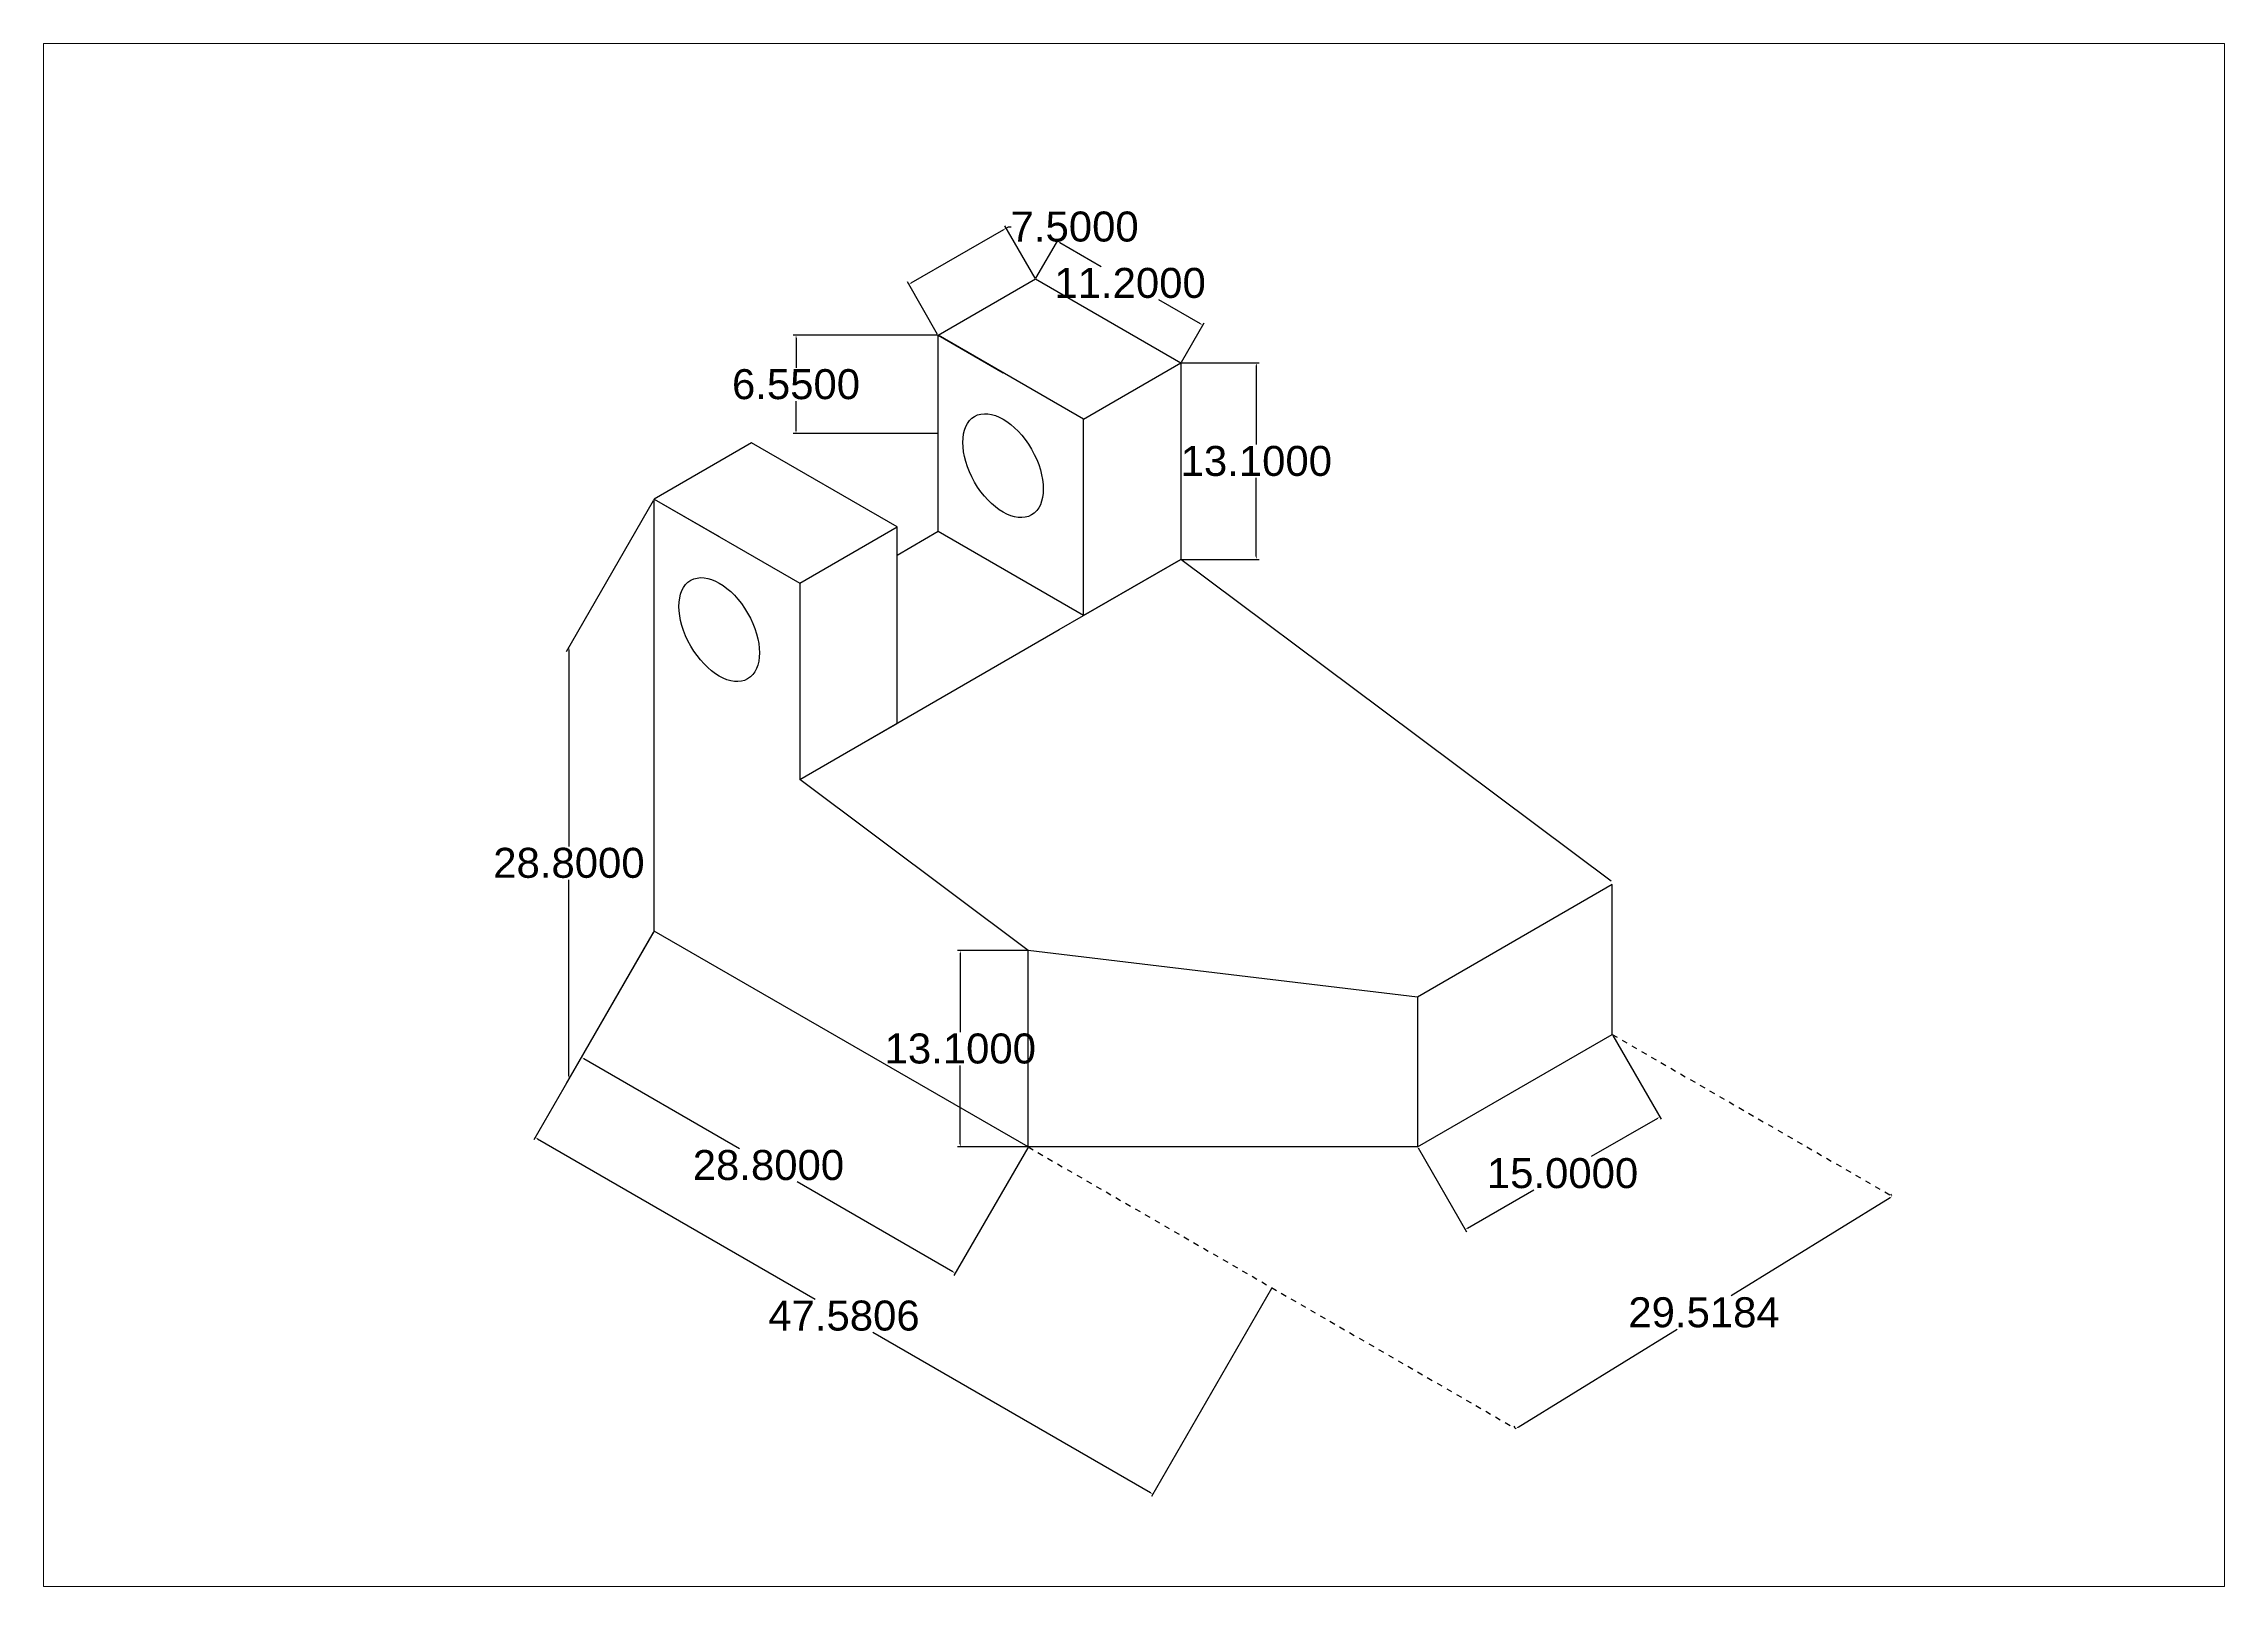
# Paper-space layout 'Layout5' of a CAD drawing. Header units: millimetres. Extents: x 30 to 267, y 21 to 189.
# The model-space entities are those that its viewports show. They can reach past a viewport. Long polylines and large blocks are cut down to what shows.
import ezdxf

# ---------------------------------------------------------------- set-up
doc = ezdxf.new("R2010")
doc.units = ezdxf.units.MM
doc.linetypes.add('JIS_02_1.0', pattern=[2, 1, -1])
doc.styles.get("Standard").update_dxf_attribs({"font": 'arial.ttf', "height": 2})
doc.dimstyles.get("Standard").update_dxf_attribs({"dimtxt": 0.18, "dimasz": 0.18, "dimexe": 0.18, "dimexo": 0.0625, "dimgap": 0.09, "dimtad": 0, "dimtih": 1, "dimtoh": 1, "dimdec": 4, "dimzin": 0, "dimdsep": 46, "dimtxsty": 'Standard', "dimcen": 0.09, "dimadec": 0, "dimazin": 0, "dimtfac": 1, "dimtdec": 4, "dimtofl": 0, "dimtmove": 0, "dimatfit": 3, "dimfxl": 1, "dimtolj": 1, "dimtzin": 0, "dimarcsym": 0})

# ---------------------------------------------------------------- blocks, each defined once
blk = doc.blocks.new('*D6')
at = {"color": 0, "lineweight": -2, "transparency": 16777216}
for p, q in [((2509.85, 2249.14), (2511.37, 2251.77)), ((2511.43, 2251.52), (2514.2, 2249.92)), ((2520.82, 2246.1), (2518.05, 2247.7)), ((2519.55, 2243.54), (2521.07, 2246.17))]:
    blk.add_line(p, q, dxfattribs=at)
at = {"color": 0, "transparency": 16777216}
for points in [[(2511.45, 2251.55), (2511.42, 2251.5), (2511.28, 2251.61)], [(2520.83, 2246.13), (2520.8, 2246.08), (2520.98, 2246.01)]]:
    blk.add_solid(points, dxfattribs=at)
at = {"layer": 'Defpoints', "color": 0, "transparency": 16777216}
for p in [(2509.82, 2249.09), (2520.98, 2246.01), (2519.52, 2243.49)]:
    blk.add_point(p, dxfattribs=at)
at = {"color": 0, "transparency": 16777216, "insert": (2516.13, 2248.81), "char_height": 2, "attachment_point": 5}
blk.add_mtext('\\A1;11.2000', dxfattribs=at)
blk = doc.blocks.new('*D7')
at = {"color": 0, "lineweight": -2, "transparency": 16777216}
for p, q in [((2519.58, 2243.49), (2524.73, 2243.49)), ((2524.55, 2243.31), (2524.55, 2238.05)), ((2524.55, 2230.57), (2524.55, 2235.83)), ((2519.58, 2230.39), (2524.73, 2230.39))]:
    blk.add_line(p, q, dxfattribs=at)
at = {"color": 0, "transparency": 16777216}
for points in [[(2524.52, 2243.31), (2524.58, 2243.31), (2524.55, 2243.49)], [(2524.52, 2230.57), (2524.58, 2230.57), (2524.55, 2230.39)]]:
    blk.add_solid(points, dxfattribs=at)
at = {"layer": 'Defpoints', "color": 0, "transparency": 16777216}
for p in [(2519.52, 2243.49), (2524.55, 2243.49), (2519.52, 2230.39)]:
    blk.add_point(p, dxfattribs=at)
at = {"color": 0, "transparency": 16777216, "insert": (2524.55, 2236.94), "char_height": 2, "attachment_point": 5}
blk.add_mtext('\\A1;13.1000', dxfattribs=at)
blk = doc.blocks.new('*D8')
at = {"color": 0, "lineweight": -2, "transparency": 16777216}
for p, q in [((2501.52, 2248.82), (2507.71, 2252.39)), ((2509.79, 2249.14), (2507.77, 2252.64)), ((2507.86, 2252.48), (2508.02, 2252.57)), ((2508.02, 2252.57), (2508.2, 2252.57)), ((2503.29, 2245.39), (2501.28, 2248.89))]:
    blk.add_line(p, q, dxfattribs=at)
at = {"color": 0, "transparency": 16777216}
for points in [[(2507.69, 2252.42), (2507.72, 2252.36), (2507.86, 2252.48)], [(2501.51, 2248.85), (2501.54, 2248.79), (2501.37, 2248.73)]]:
    blk.add_solid(points, dxfattribs=at)
at = {"layer": 'Defpoints', "color": 0, "transparency": 16777216}
for p in [(2507.86, 2252.48), (2509.82, 2249.09), (2503.32, 2245.34)]:
    blk.add_point(p, dxfattribs=at)
at = {"color": 0, "transparency": 16777216, "insert": (2512.43, 2252.57), "char_height": 2, "attachment_point": 5}
blk.add_mtext('\\A1;7.5000', dxfattribs=at)
blk = doc.blocks.new('*D9')
at = {"color": 0, "lineweight": -2, "transparency": 16777216}
for p, q in [((2503.26, 2245.34), (2493.66, 2245.34)), ((2493.84, 2245.16), (2493.84, 2243.17)), ((2493.84, 2238.97), (2493.84, 2240.95)), ((2503.26, 2238.79), (2493.66, 2238.79))]:
    blk.add_line(p, q, dxfattribs=at)
at = {"color": 0, "transparency": 16777216}
for points in [[(2493.81, 2245.16), (2493.87, 2245.16), (2493.84, 2245.34)], [(2493.81, 2238.97), (2493.87, 2238.97), (2493.84, 2238.79)]]:
    blk.add_solid(points, dxfattribs=at)
at = {"layer": 'Defpoints', "color": 0, "transparency": 16777216}
for p in [(2493.84, 2245.34), (2503.32, 2245.34), (2503.32, 2238.79)]:
    blk.add_point(p, dxfattribs=at)
at = {"color": 0, "transparency": 16777216, "insert": (2493.84, 2242.06), "char_height": 2, "attachment_point": 5}
blk.add_mtext('\\A1;6.5500', dxfattribs=at)
blk = doc.blocks.new('*D10')
at = {"color": 0, "lineweight": -2, "transparency": 16777216}
for p, q in [((2509.26, 2204.31), (2504.62, 2204.31)), ((2504.8, 2204.13), (2504.8, 2198.87)), ((2504.8, 2191.39), (2504.8, 2196.64)), ((2509.26, 2191.21), (2504.62, 2191.21))]:
    blk.add_line(p, q, dxfattribs=at)
at = {"color": 0, "transparency": 16777216}
for points in [[(2504.77, 2204.13), (2504.83, 2204.13), (2504.8, 2204.31)], [(2504.77, 2191.39), (2504.83, 2191.39), (2504.8, 2191.21)]]:
    blk.add_solid(points, dxfattribs=at)
at = {"layer": 'Defpoints', "color": 0, "transparency": 16777216}
for p in [(2504.8, 2204.31), (2509.33, 2204.31), (2509.33, 2191.21)]:
    blk.add_point(p, dxfattribs=at)
at = {"color": 0, "transparency": 16777216, "insert": (2504.8, 2197.76), "char_height": 2, "attachment_point": 5}
blk.add_mtext('\\A1;13.1000', dxfattribs=at)
blk = doc.blocks.new('*D11')
at = {"color": 0, "lineweight": -2, "transparency": 16777216}
for p, q in [((2548.33, 2198.65), (2551.57, 2193.05)), ((2551.32, 2193.11), (2546.9, 2190.56)), ((2535.34, 2191.15), (2538.57, 2185.55)), ((2538.64, 2185.79), (2543.06, 2188.34))]:
    blk.add_line(p, q, dxfattribs=at)
at = {"color": 0, "transparency": 16777216}
for points in [[(2551.3, 2193.14), (2551.33, 2193.09), (2551.48, 2193.2)], [(2538.63, 2185.82), (2538.66, 2185.77), (2538.48, 2185.7)]]:
    blk.add_solid(points, dxfattribs=at)
at = {"layer": 'Defpoints', "color": 0, "transparency": 16777216}
for p in [(2548.3, 2198.71), (2551.48, 2193.2), (2535.31, 2191.21)]:
    blk.add_point(p, dxfattribs=at)
at = {"color": 0, "transparency": 16777216, "insert": (2544.98, 2189.45), "char_height": 2, "attachment_point": 5}
blk.add_mtext('\\A1;15.0000', dxfattribs=at)
blk = doc.blocks.new('*D12')
at = {"color": 0, "lineweight": -2, "transparency": 16777216}
for p, q in [((2566.83, 2187.82), (2556.22, 2181.28)), ((2566.95, 2187.97), (2566.89, 2188.07)), ((2542.01, 2172.52), (2552.62, 2179.06)), ((2541.82, 2172.48), (2541.76, 2172.58))]:
    blk.add_line(p, q, dxfattribs=at)
at = {"color": 0, "transparency": 16777216}
for points in [[(2566.81, 2187.85), (2566.84, 2187.8), (2566.98, 2187.92)], [(2541.99, 2172.54), (2542.03, 2172.49), (2541.86, 2172.42)]]:
    blk.add_solid(points, dxfattribs=at)
at = {"layer": 'Defpoints', "color": 0, "transparency": 16777216}
for p in [(2566.98, 2187.92), (2566.98, 2187.92), (2541.86, 2172.42)]:
    blk.add_point(p, dxfattribs=at)
at = {"color": 0, "transparency": 16777216, "insert": (2554.42, 2180.17), "char_height": 2, "attachment_point": 5}
blk.add_mtext('\\A1;29.5184', dxfattribs=at)
blk = doc.blocks.new('*D13')
at = {"color": 0, "lineweight": -2, "transparency": 16777216}
for p, q in [((2484.35, 2205.55), (2479.44, 2197.03)), ((2479.68, 2197.1), (2490.07, 2191.1)), ((2509.3, 2191.15), (2504.38, 2182.63)), ((2504.31, 2182.88), (2493.92, 2188.88))]:
    blk.add_line(p, q, dxfattribs=at)
at = {"color": 0, "transparency": 16777216}
for points in [[(2479.7, 2197.12), (2479.67, 2197.07), (2479.53, 2197.19)], [(2504.33, 2182.9), (2504.3, 2182.85), (2504.47, 2182.79)]]:
    blk.add_solid(points, dxfattribs=at)
at = {"layer": 'Defpoints', "color": 0, "transparency": 16777216}
for p in [(2484.39, 2205.61), (2509.33, 2191.21), (2504.47, 2182.79)]:
    blk.add_point(p, dxfattribs=at)
at = {"color": 0, "transparency": 16777216, "insert": (2492, 2189.99), "char_height": 2, "attachment_point": 5}
blk.add_mtext('\\A1;28.8000', dxfattribs=at)
blk = doc.blocks.new('*D14')
at = {"color": 0, "lineweight": -2, "transparency": 16777216}
for p, q in [((2484.35, 2205.55), (2476.35, 2191.69)), ((2476.6, 2191.75), (2495.12, 2181.06)), ((2525.56, 2181.76), (2517.56, 2167.9)), ((2517.49, 2168.14), (2498.97, 2178.84))]:
    blk.add_line(p, q, dxfattribs=at)
at = {"color": 0, "transparency": 16777216}
for points in [[(2476.61, 2191.78), (2476.58, 2191.73), (2476.44, 2191.84)], [(2517.51, 2168.17), (2517.48, 2168.12), (2517.65, 2168.05)]]:
    blk.add_solid(points, dxfattribs=at)
at = {"layer": 'Defpoints', "color": 0, "transparency": 16777216}
for p in [(2484.39, 2205.61), (2476.44, 2191.84), (2525.59, 2181.81)]:
    blk.add_point(p, dxfattribs=at)
at = {"color": 0, "transparency": 16777216, "insert": (2497.04, 2179.95), "char_height": 2, "attachment_point": 5}
blk.add_mtext('\\A1;47.5806', dxfattribs=at)
blk = doc.blocks.new('*D36')
at = {"color": 0, "lineweight": -2, "transparency": 16777216}
for p, q in [((2484.32, 2234.3), (2478.51, 2224.23)), ((2478.69, 2224.36), (2478.69, 2211.25)), ((2478.69, 2195.92), (2478.69, 2209.03)), ((2484.32, 2205.5), (2478.51, 2195.43))]:
    blk.add_line(p, q, dxfattribs=at)
at = {"color": 0, "transparency": 16777216}
for points in [[(2478.66, 2224.36), (2478.72, 2224.36), (2478.69, 2224.54)], [(2478.66, 2195.92), (2478.72, 2195.92), (2478.69, 2195.74)]]:
    blk.add_solid(points, dxfattribs=at)
at = {"layer": 'Defpoints', "color": 0, "transparency": 16777216}
for p in [(2484.39, 2234.41), (2484.39, 2205.61), (2478.69, 2195.74)]:
    blk.add_point(p, dxfattribs=at)
at = {"color": 0, "transparency": 16777216, "insert": (2478.69, 2210.14), "char_height": 2, "attachment_point": 5}
blk.add_mtext('\\A1;28.8000', dxfattribs=at)

msp = doc.modelspace()

# ---------------------------------------------------------------- linework, layer by layer
at = {"color": 7}
for p, q in [((2503.32338, 2245.33869), (2509.81857, 2249.08869)), ((2509.81857, 2249.08869), (2519.51806, 2243.48869)), ((2513.02287, 2239.73869), (2503.32338, 2245.33869)), ((2503.32338, 2232.23869), (2503.32338, 2245.33869)), ((2503.32338, 2245.33869), (2507.65351, 2242.83869)), ((2513.02287, 2239.73869), (2519.51806, 2243.48869)), ((2519.51806, 2243.48869), (2519.51806, 2230.38869)), ((2500.58052, 2232.5551), (2490.88104, 2238.1551)), ((2503.32338, 2232.23869), (2500.58052, 2230.6551))]:
    msp.add_line(p, q, dxfattribs=at)
for p, q in [((2513.02287, 2226.63869), (2513.02287, 2239.73869)), ((2490.88104, 2238.1551), (2484.38585, 2234.4051)), ((2484.38585, 2205.6051), (2484.38585, 2234.4051)), ((2484.38585, 2234.4051), (2494.08533, 2228.8051)), ((2484.38585, 2234.4051), (2488.71598, 2231.9051)), ((2494.08533, 2228.8051), (2500.58052, 2232.5551)), ((2500.58052, 2219.4551), (2500.58052, 2232.5551)), ((2513.02287, 2226.63869), (2503.32338, 2232.23869)), ((2511.40584, 2225.7051), (2519.51806, 2230.38869)), ((2519.51806, 2230.38869), (2513.02287, 2226.63869)), ((2532.97442, 2220.32426), (2519.51806, 2230.38869)), ((2494.08533, 2228.8051), (2494.08533, 2215.7051)), ((2494.08533, 2215.7051), (2511.40584, 2225.7051)), ((2548.21646, 2208.92426), (2532.97442, 2220.32426)), ((2494.08533, 2215.7051), (2500.58052, 2219.4551)), ((2509.32738, 2204.3051), (2494.08533, 2215.7051)), ((2548.29852, 2208.7051), (2535.30814, 2201.2051)), ((2548.29852, 2198.7051), (2548.29852, 2208.7051)), ((2484.38585, 2205.6051), (2480.77339, 2199.34814)), ((2509.32738, 2191.2051), (2484.38585, 2205.6051)), ((2509.32738, 2191.2051), (2509.32738, 2204.3051)), ((2535.30814, 2201.2051), (2509.32738, 2204.3051)), ((2535.30814, 2201.2051), (2535.30814, 2191.2051)), ((2535.30814, 2191.2051), (2548.29852, 2198.7051)), ((2535.30814, 2191.2051), (2509.32738, 2191.2051))]:
    msp.add_line(p, q)
at = {"color": 7, "linetype": 'JIS_02_1.0', "true_color": 0xffffff}
for p, q in [((2548.29852, 2198.7051), (2566.98147, 2187.9185)), ((2509.32738, 2191.2051), (2541.85626, 2172.42454))]:
    msp.add_line(p, q, dxfattribs=at)
at = {"color": 7}
msp.add_ellipse((2507.65351, 2236.63869), major_axis=(1.89835, -3.28805), ratio=0.577350269, dxfattribs=at)
msp.add_ellipse((2488.71598, 2225.7051), major_axis=(1.89835, -3.28805), ratio=0.577350269)

# ---------------------------------------------------------------- dimensions: what is measured, and where the dimension line sits
at = {"color": 152, "true_color": 0x2776bb}
for p1, p2, distance, picture, middle in [((2503.32338, 2245.33869), (2509.81857, 2249.08869), 3.91513, '*D8', (2512.42673, 2252.56929)), ((2509.81857, 2249.08869), (2519.51806, 2243.48869), 2.91436, '*D6', (2516.12549, 2248.8126)), ((2519.51806, 2230.38869), (2519.51806, 2243.48869), -5.02719, '*D7', (2524.54524, 2236.93869)), ((2525.59182, 2181.81482), (2484.38585, 2205.6051), 15.88904, '*D14', (2497.04432, 2179.94965)), ((2484.38585, 2205.6051), (2509.32738, 2191.2051), -9.71818, '*D13', (2491.99753, 2189.98891)), ((2535.30814, 2191.2051), (2548.29852, 2198.7051), -6.35369, '*D11', (2544.98018, 2189.45264)), ((2541.856262, 2172.424542), (2566.981467, 2187.918498), 0, '*D12', (2554.418865, 2180.17152))]:
    dim = msp.add_aligned_dim(p1=p1, p2=p2, distance=distance, dimstyle='Standard', dxfattribs=at)
    dim.commit()
    dim.dimension.update_dxf_attribs({"geometry": picture, "text_midpoint": middle})
for base, p1, p2, picture, middle in [((2493.84266, 2245.33869), (2503.32338, 2238.78869), (2503.32338, 2245.33869), '*D9', (2493.84266, 2242.06369)), ((2478.69035, 2195.74021), (2484.38585, 2234.4051), (2484.38585, 2205.6051), '*D36', (2478.69035, 2210.14021)), ((2504.80117, 2204.3051), (2509.32738, 2191.2051), (2509.32738, 2204.3051), '*D10', (2504.80117, 2197.7551))]:
    dim = msp.add_linear_dim(base=base, p1=p1, p2=p2, angle=90, dimstyle='Standard', dxfattribs=at)
    dim.commit()
    dim.dimension.update_dxf_attribs({"geometry": picture, "text_midpoint": middle})

psp = doc.layouts.new('Layout5')

# ---------------------------------------------------------------- viewports
at = {"layer": '0'}
psp.add_viewport(center=(148.5, 105), size=(237.6, 168), view_center_point=(2516.38924, 2213.34339), view_height=102.8741641, dxfattribs=at)

doc.saveas('drawing.dxf')
